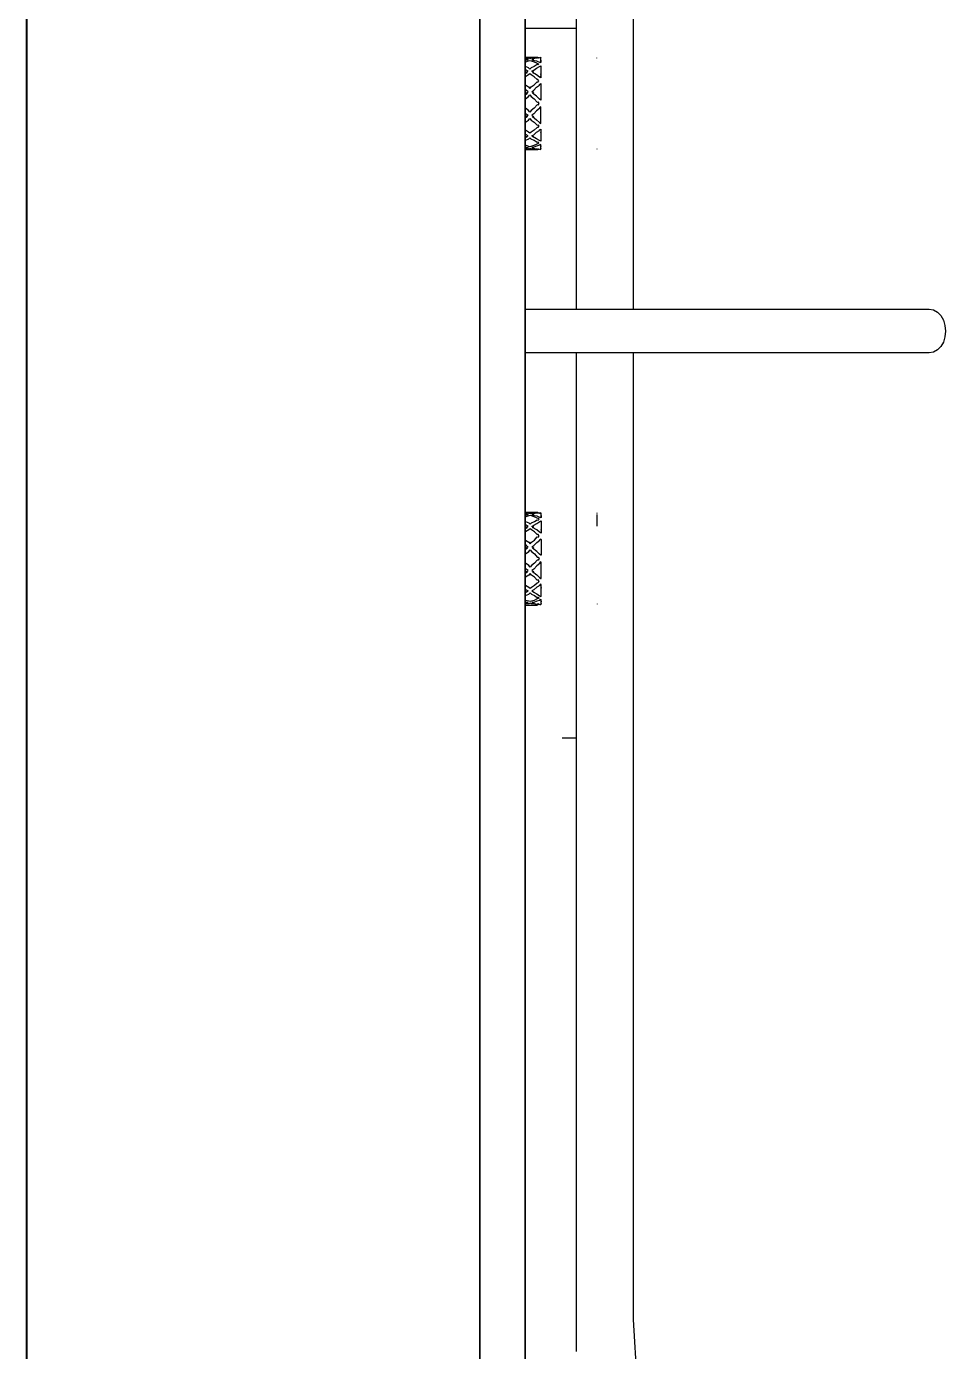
# Model space of a CAD drawing. Header units: metres. Extents: x 62 to 334, y -352 to -102.
# Drawn here: x 66 to 74.11, y -190 to -178.31 of the extents above; entities that cross this region are included whole.
import ezdxf

# ---------------------------------------------------------------- set-up
doc = ezdxf.new("R2010")
doc.units = ezdxf.units.M

msp = doc.modelspace()

# ---------------------------------------------------------------- linework, layer by layer
for p, q in [((66.004, -199.997), (66.004, -147.997)), ((70.004, -199.992), (70.004, -147.992)), ((70.004, -147.997), (70.004, -199.997)), ((70.404, -147.992), (70.404, -199.992)), ((66.002, -195.997), (66.002, -163.997)), ((70.855, -180.807), (70.855, -170)), ((71.355, -170.281), (71.355, -180.807)), ((70.855, -178.332), (70.404, -178.332)), ((70.404, -178.583), (70.411, -178.583)), ((70.406, -178.594), (70.404, -178.593)), ((70.404, -178.596), (70.41, -178.597)), ((70.423, -178.61), (70.404, -178.614)), ((70.404, -178.627), (70.409, -178.625)), ((70.406, -178.668), (70.404, -178.666)), ((70.433, -178.594), (70.406, -178.594)), ((70.433, -178.679), (70.406, -178.668)), ((70.409, -178.625), (70.433, -178.617)), ((70.41, -178.597), (70.413, -178.599)), ((70.411, -178.583), (70.432, -178.583)), ((70.429, -178.605), (70.411, -178.606)), ((70.411, -178.606), (70.423, -178.61)), ((70.413, -178.599), (70.419, -178.602)), ((70.419, -178.602), (70.429, -178.605)), ((70.432, -178.583), (70.445, -178.583)), ((70.445, -178.599), (70.433, -178.594)), ((70.433, -178.617), (70.445, -178.614)), ((70.445, -178.69), (70.433, -178.679)), ((70.445, -178.583), (70.457, -178.583)), ((70.456, -178.594), (70.445, -178.599)), ((70.445, -178.614), (70.456, -178.617)), ((70.456, -178.679), (70.445, -178.69)), ((70.483, -178.594), (70.456, -178.594)), ((70.456, -178.617), (70.481, -178.625)), ((70.483, -178.668), (70.456, -178.679)), ((70.457, -178.583), (70.479, -178.583)), ((70.471, -178.602), (70.461, -178.605)), ((70.461, -178.605), (70.479, -178.607)), ((70.479, -178.607), (70.467, -178.61)), ((70.467, -178.61), (70.504, -178.617)), ((70.476, -178.599), (70.471, -178.602)), ((70.48, -178.597), (70.476, -178.599)), ((70.479, -178.583), (70.499, -178.583)), ((70.487, -178.596), (70.48, -178.597)), ((70.481, -178.625), (70.503, -178.634)), ((70.508, -178.589), (70.483, -178.594)), ((70.508, -178.65), (70.483, -178.668)), ((70.508, -178.593), (70.487, -178.596)), ((70.499, -178.583), (70.507, -178.583)), ((70.503, -178.634), (70.508, -178.637)), ((70.504, -178.617), (70.529, -178.628)), ((70.504, -178.682), (70.529, -178.666)), ((70.507, -178.583), (70.511, -178.584)), ((70.515, -178.593), (70.508, -178.589)), ((70.53, -178.591), (70.508, -178.593)), ((70.508, -178.637), (70.515, -178.64)), ((70.515, -178.653), (70.508, -178.65)), ((70.511, -178.584), (70.517, -178.588)), ((70.523, -178.591), (70.515, -178.593)), ((70.515, -178.64), (70.523, -178.645)), ((70.523, -178.645), (70.515, -178.653)), ((70.517, -178.588), (70.523, -178.591)), ((70.529, -178.628), (70.54, -178.631)), ((70.529, -178.666), (70.54, -178.661)), ((70.54, -178.588), (70.53, -178.591)), ((70.54, -178.591), (70.53, -178.591)), ((70.54, -178.588), (70.542, -178.591)), ((70.54, -178.591), (70.54, -178.588)), ((70.542, -178.593), (70.54, -178.591)), ((70.54, -178.631), (70.54, -178.625)), ((70.54, -178.631), (70.542, -178.632)), ((70.54, -178.661), (70.542, -178.664)), ((70.541, -178.612), (70.542, -178.617)), ((70.542, -178.624), (70.541, -178.612)), ((70.542, -178.671), (70.541, -178.684)), ((70.542, -178.601), (70.542, -178.593)), ((70.542, -178.617), (70.542, -178.601)), ((70.542, -178.62), (70.542, -178.629)), ((70.542, -178.624), (70.542, -178.62)), ((70.542, -178.629), (70.542, -178.624)), ((70.542, -178.632), (70.542, -178.624)), ((70.542, -178.627), (70.542, -178.632)), ((70.542, -178.664), (70.542, -178.671)), ((71.036, -178.594), (71.036, -178.591)), ((70.411, -178.698), (70.404, -178.694)), ((70.404, -178.729), (70.423, -178.719)), ((70.406, -178.758), (70.404, -178.76)), ((70.433, -178.74), (70.406, -178.758)), ((70.429, -178.709), (70.411, -178.698)), ((70.411, -178.717), (70.429, -178.709)), ((70.423, -178.719), (70.411, -178.717)), ((70.445, -178.731), (70.433, -178.74)), ((70.456, -178.74), (70.445, -178.731)), ((70.483, -178.758), (70.456, -178.74)), ((70.461, -178.709), (70.479, -178.698)), ((70.479, -178.717), (70.461, -178.709)), ((70.467, -178.719), (70.479, -178.717)), ((70.504, -178.739), (70.467, -178.719)), ((70.479, -178.698), (70.504, -178.682)), ((70.508, -178.78), (70.483, -178.758)), ((70.529, -178.76), (70.504, -178.739)), ((70.515, -178.781), (70.508, -178.78)), ((70.523, -178.792), (70.515, -178.781)), ((70.515, -178.805), (70.523, -178.792)), ((70.54, -178.767), (70.529, -178.76)), ((70.54, -178.767), (70.54, -178.759)), ((70.542, -178.768), (70.54, -178.767)), ((70.541, -178.684), (70.542, -178.688)), ((70.541, -178.732), (70.542, -178.753)), ((70.542, -178.736), (70.541, -178.732)), ((70.542, -178.688), (70.542, -178.736)), ((70.542, -178.749), (70.542, -178.76)), ((70.542, -178.753), (70.542, -178.749)), ((70.542, -178.756), (70.542, -178.764)), ((70.542, -178.76), (70.542, -178.756)), ((70.542, -178.76), (70.542, -178.768)), ((70.542, -178.764), (70.542, -178.76)), ((70.404, -178.826), (70.406, -178.829)), ((70.411, -178.876), (70.404, -178.869)), ((70.404, -178.916), (70.423, -178.902)), ((70.406, -178.829), (70.433, -178.847)), ((70.429, -178.889), (70.411, -178.876)), ((70.411, -178.901), (70.429, -178.889)), ((70.423, -178.902), (70.411, -178.901)), ((70.433, -178.847), (70.445, -178.862)), ((70.445, -178.862), (70.456, -178.847)), ((70.456, -178.847), (70.483, -178.829)), ((70.461, -178.889), (70.479, -178.876)), ((70.479, -178.901), (70.461, -178.889)), ((70.467, -178.902), (70.479, -178.901)), ((70.504, -178.929), (70.467, -178.902)), ((70.479, -178.876), (70.504, -178.85)), ((70.483, -178.829), (70.508, -178.802)), ((70.504, -178.85), (70.53, -178.83)), ((70.508, -178.802), (70.515, -178.805)), ((70.529, -178.826), (70.54, -178.818)), ((70.53, -178.83), (70.529, -178.826)), ((70.54, -178.818), (70.542, -178.824)), ((70.542, -178.835), (70.541, -178.855)), ((70.541, -178.855), (70.542, -178.857)), ((70.542, -178.901), (70.541, -178.922)), ((70.542, -178.824), (70.542, -178.827)), ((70.542, -178.827), (70.542, -178.835)), ((70.542, -178.857), (70.542, -178.901)), ((70.404, -178.955), (70.406, -178.952)), ((70.406, -178.952), (70.433, -178.931)), ((70.433, -178.931), (70.445, -178.917)), ((70.445, -178.917), (70.456, -178.931)), ((70.456, -178.931), (70.483, -178.952)), ((70.483, -178.952), (70.508, -178.98)), ((70.508, -179.006), (70.483, -179.034)), ((70.529, -178.955), (70.504, -178.929)), ((70.508, -178.98), (70.515, -178.979)), ((70.515, -179.007), (70.508, -179.006)), ((70.515, -178.979), (70.523, -178.993)), ((70.523, -178.993), (70.515, -179.007)), ((70.54, -178.964), (70.529, -178.955)), ((70.54, -179.022), (70.529, -179.03)), ((70.54, -178.964), (70.54, -178.956)), ((70.542, -178.964), (70.54, -178.964)), ((70.542, -179.028), (70.54, -179.022)), ((70.541, -178.922), (70.542, -178.943)), ((70.542, -178.943), (70.542, -178.953)), ((70.542, -178.953), (70.542, -178.957)), ((70.542, -178.957), (70.542, -178.964)), ((70.542, -179.033), (70.542, -179.028)), ((70.406, -179.034), (70.404, -179.031)), ((70.404, -179.077), (70.411, -179.085)), ((70.423, -179.108), (70.404, -179.123)), ((70.433, -179.055), (70.406, -179.034)), ((70.406, -179.157), (70.433, -179.139)), ((70.411, -179.085), (70.429, -179.097)), ((70.429, -179.097), (70.411, -179.11)), ((70.411, -179.11), (70.423, -179.108)), ((70.445, -179.069), (70.433, -179.055)), ((70.433, -179.139), (70.445, -179.124)), ((70.456, -179.055), (70.445, -179.069)), ((70.445, -179.124), (70.456, -179.139)), ((70.483, -179.034), (70.456, -179.055)), ((70.456, -179.139), (70.483, -179.157)), ((70.479, -179.085), (70.461, -179.097)), ((70.461, -179.097), (70.479, -179.11)), ((70.467, -179.108), (70.504, -179.136)), ((70.479, -179.11), (70.467, -179.108)), ((70.504, -179.057), (70.479, -179.085)), ((70.53, -179.037), (70.504, -179.057)), ((70.504, -179.136), (70.529, -179.16)), ((70.529, -179.03), (70.53, -179.037)), ((70.541, -179.063), (70.542, -179.042)), ((70.542, -179.085), (70.541, -179.063)), ((70.541, -179.131), (70.542, -179.129)), ((70.542, -179.149), (70.541, -179.131)), ((70.542, -179.042), (70.542, -179.033)), ((70.542, -179.129), (70.542, -179.085)), ((70.404, -179.16), (70.406, -179.157)), ((70.406, -179.228), (70.404, -179.226)), ((70.411, -179.269), (70.404, -179.263)), ((70.433, -179.246), (70.406, -179.228)), ((70.445, -179.256), (70.433, -179.246)), ((70.456, -179.246), (70.445, -179.256)), ((70.483, -179.228), (70.456, -179.246)), ((70.479, -179.269), (70.504, -179.247)), ((70.483, -179.157), (70.508, -179.184)), ((70.508, -179.206), (70.483, -179.228)), ((70.504, -179.247), (70.53, -179.231)), ((70.508, -179.184), (70.515, -179.181)), ((70.515, -179.205), (70.508, -179.206)), ((70.515, -179.181), (70.523, -179.194)), ((70.523, -179.194), (70.515, -179.205)), ((70.529, -179.16), (70.54, -179.168)), ((70.529, -179.225), (70.54, -179.218)), ((70.53, -179.231), (70.529, -179.225)), ((70.54, -179.168), (70.54, -179.163)), ((70.54, -179.168), (70.542, -179.167)), ((70.54, -179.218), (70.542, -179.224)), ((70.542, -179.235), (70.541, -179.253)), ((70.541, -179.253), (70.542, -179.249)), ((70.542, -179.151), (70.542, -179.149)), ((70.542, -179.157), (70.542, -179.151)), ((70.542, -179.162), (70.542, -179.157)), ((70.542, -179.167), (70.542, -179.162)), ((70.542, -179.224), (70.542, -179.228)), ((70.542, -179.228), (70.542, -179.235)), ((70.542, -179.249), (70.542, -179.299)), ((70.404, -179.295), (70.423, -179.285)), ((70.406, -179.319), (70.404, -179.32)), ((70.404, -179.359), (70.409, -179.361)), ((70.404, -179.376), (70.411, -179.379)), ((70.433, -179.308), (70.406, -179.319)), ((70.409, -179.361), (70.433, -179.369)), ((70.429, -179.277), (70.411, -179.269)), ((70.411, -179.288), (70.429, -179.277)), ((70.423, -179.285), (70.411, -179.288)), ((70.411, -179.379), (70.429, -179.381)), ((70.429, -179.381), (70.419, -179.384)), ((70.445, -179.296), (70.433, -179.308)), ((70.433, -179.369), (70.445, -179.372)), ((70.456, -179.308), (70.445, -179.296)), ((70.445, -179.372), (70.456, -179.369)), ((70.483, -179.319), (70.456, -179.308)), ((70.456, -179.369), (70.481, -179.361)), ((70.461, -179.277), (70.479, -179.269)), ((70.479, -179.288), (70.461, -179.277)), ((70.479, -179.379), (70.461, -179.381)), ((70.461, -179.381), (70.471, -179.384)), ((70.467, -179.285), (70.479, -179.288)), ((70.504, -179.305), (70.467, -179.285)), ((70.504, -179.368), (70.479, -179.379)), ((70.481, -179.361), (70.503, -179.352)), ((70.508, -179.336), (70.483, -179.319)), ((70.503, -179.352), (70.508, -179.349)), ((70.529, -179.32), (70.504, -179.305)), ((70.53, -179.362), (70.504, -179.368)), ((70.515, -179.333), (70.508, -179.336)), ((70.508, -179.349), (70.515, -179.346)), ((70.523, -179.341), (70.515, -179.333)), ((70.515, -179.346), (70.523, -179.341)), ((70.54, -179.324), (70.529, -179.32)), ((70.54, -179.354), (70.529, -179.357)), ((70.529, -179.357), (70.53, -179.362)), ((70.542, -179.324), (70.54, -179.324)), ((70.542, -179.357), (70.54, -179.354)), ((70.542, -179.299), (70.541, -179.303)), ((70.541, -179.303), (70.542, -179.311)), ((70.541, -179.373), (70.542, -179.363)), ((70.542, -179.367), (70.541, -179.373)), ((70.542, -179.311), (70.542, -179.317)), ((70.542, -179.317), (70.542, -179.324)), ((70.542, -179.36), (70.542, -179.357)), ((70.542, -179.363), (70.542, -179.36)), ((70.542, -179.387), (70.542, -179.367)), ((70.41, -179.389), (70.404, -179.391)), ((70.404, -179.393), (70.406, -179.392)), ((70.411, -179.403), (70.404, -179.403)), ((70.406, -179.392), (70.433, -179.392)), ((70.413, -179.388), (70.41, -179.389)), ((70.432, -179.403), (70.411, -179.403)), ((70.419, -179.384), (70.413, -179.388)), ((70.445, -179.403), (70.432, -179.403)), ((70.433, -179.392), (70.445, -179.387)), ((70.445, -179.387), (70.456, -179.392)), ((70.457, -179.403), (70.445, -179.403)), ((70.456, -179.392), (70.483, -179.392)), ((70.479, -179.403), (70.457, -179.403)), ((70.471, -179.384), (70.476, -179.388)), ((70.476, -179.388), (70.48, -179.389)), ((70.499, -179.403), (70.479, -179.403)), ((70.48, -179.389), (70.487, -179.391)), ((70.483, -179.392), (70.508, -179.397)), ((70.487, -179.391), (70.508, -179.394)), ((70.507, -179.403), (70.499, -179.403)), ((70.511, -179.402), (70.507, -179.403)), ((70.508, -179.397), (70.515, -179.393)), ((70.508, -179.394), (70.53, -179.397)), ((70.517, -179.398), (70.511, -179.402)), ((70.515, -179.393), (70.523, -179.395)), ((70.523, -179.395), (70.517, -179.398)), ((70.53, -179.397), (70.54, -179.398)), ((70.54, -179.398), (70.542, -179.396)), ((70.541, -179.392), (70.542, -179.387)), ((70.542, -179.39), (70.541, -179.392)), ((70.542, -179.396), (70.542, -179.39)), ((71.036, -179.392), (71.036, -179.396)), ((70.404, -180.807), (73.967, -180.807)), ((73.967, -180.807), (74.005, -180.813)), ((74.005, -180.813), (74.04, -180.833)), ((74.04, -180.833), (74.07, -180.863)), ((74.07, -180.863), (74.093, -180.903)), ((74.093, -180.903), (74.107, -180.95)), ((74.107, -180.95), (74.112, -181)), ((74.112, -181), (74.107, -181.05)), ((74.093, -181.097), (74.07, -181.137)), ((74.107, -181.05), (74.093, -181.097)), ((73.967, -181.193), (70.404, -181.193)), ((70.855, -190), (70.855, -181.193)), ((71.355, -181.193), (71.355, -189.719)), ((74.005, -181.187), (73.967, -181.193)), ((74.04, -181.167), (74.005, -181.187)), ((74.07, -181.137), (74.04, -181.167)), ((70.404, -182.597), (70.412, -182.597)), ((70.407, -182.607), (70.404, -182.607)), ((70.404, -182.609), (70.411, -182.611)), ((70.424, -182.624), (70.404, -182.628)), ((70.41, -182.639), (70.404, -182.642)), ((70.434, -182.608), (70.407, -182.607)), ((70.434, -182.631), (70.41, -182.639)), ((70.411, -182.611), (70.415, -182.612)), ((70.412, -182.597), (70.434, -182.597)), ((70.43, -182.619), (70.412, -182.62)), ((70.412, -182.62), (70.424, -182.624)), ((70.415, -182.612), (70.42, -182.616)), ((70.42, -182.616), (70.43, -182.619)), ((70.434, -182.597), (70.446, -182.597)), ((70.446, -182.613), (70.434, -182.608)), ((70.446, -182.628), (70.434, -182.631)), ((70.446, -182.597), (70.458, -182.597)), ((70.458, -182.608), (70.446, -182.613)), ((70.458, -182.631), (70.446, -182.628)), ((70.458, -182.597), (70.48, -182.597)), ((70.485, -182.607), (70.458, -182.608)), ((70.482, -182.639), (70.458, -182.631)), ((70.472, -182.616), (70.462, -182.619)), ((70.462, -182.619), (70.48, -182.62)), ((70.48, -182.62), (70.468, -182.624)), ((70.468, -182.624), (70.505, -182.631)), ((70.478, -182.612), (70.472, -182.616)), ((70.481, -182.611), (70.478, -182.612)), ((70.48, -182.597), (70.5, -182.597)), ((70.488, -182.609), (70.481, -182.611)), ((70.504, -182.648), (70.482, -182.639)), ((70.51, -182.603), (70.485, -182.607)), ((70.51, -182.607), (70.488, -182.609)), ((70.5, -182.597), (70.508, -182.597)), ((70.51, -182.651), (70.504, -182.648)), ((70.505, -182.631), (70.53, -182.642)), ((70.508, -182.597), (70.512, -182.598)), ((70.516, -182.607), (70.51, -182.603)), ((70.532, -182.605), (70.51, -182.607)), ((70.516, -182.654), (70.51, -182.651)), ((70.512, -182.598), (70.518, -182.602)), ((70.525, -182.605), (70.516, -182.607)), ((70.518, -182.602), (70.525, -182.605)), ((70.53, -182.642), (70.541, -182.645)), ((70.541, -182.602), (70.532, -182.605)), ((70.532, -182.605), (70.541, -182.605)), ((70.541, -182.602), (70.543, -182.604)), ((70.541, -182.605), (70.541, -182.602)), ((70.543, -182.606), (70.541, -182.605)), ((70.541, -182.645), (70.541, -182.639)), ((70.541, -182.645), (70.543, -182.647)), ((70.543, -182.609), (70.543, -182.606)), ((70.544, -182.615), (70.543, -182.609)), ((70.543, -182.626), (70.544, -182.631)), ((70.543, -182.641), (70.543, -182.626)), ((70.543, -182.634), (70.543, -182.641)), ((70.544, -182.643), (70.543, -182.634)), ((70.543, -182.641), (70.544, -182.643)), ((70.543, -182.647), (70.543, -182.641)), ((70.544, -182.631), (70.544, -182.615)), ((71.038, -182.608), (71.038, -182.604)), ((71.038, -182.722), (71.038, -182.618)), ((70.404, -182.679), (70.407, -182.681)), ((70.412, -182.712), (70.404, -182.707)), ((70.404, -182.744), (70.424, -182.733)), ((70.407, -182.681), (70.434, -182.692)), ((70.434, -182.754), (70.407, -182.772)), ((70.43, -182.723), (70.412, -182.712)), ((70.412, -182.731), (70.43, -182.723)), ((70.424, -182.733), (70.412, -182.731)), ((70.434, -182.692), (70.446, -182.704)), ((70.446, -182.744), (70.434, -182.754)), ((70.446, -182.704), (70.458, -182.692)), ((70.458, -182.754), (70.446, -182.744)), ((70.458, -182.692), (70.485, -182.681)), ((70.485, -182.772), (70.458, -182.754)), ((70.462, -182.723), (70.48, -182.712)), ((70.48, -182.731), (70.462, -182.723)), ((70.468, -182.733), (70.48, -182.731)), ((70.505, -182.753), (70.468, -182.733)), ((70.48, -182.712), (70.505, -182.696)), ((70.485, -182.681), (70.51, -182.664)), ((70.505, -182.696), (70.531, -182.681)), ((70.53, -182.774), (70.505, -182.753)), ((70.51, -182.664), (70.516, -182.667)), ((70.525, -182.659), (70.516, -182.654)), ((70.516, -182.667), (70.525, -182.659)), ((70.531, -182.681), (70.541, -182.675)), ((70.541, -182.675), (70.543, -182.678)), ((70.543, -182.678), (70.543, -182.685)), ((70.543, -182.685), (70.543, -182.697)), ((70.543, -182.697), (70.544, -182.702)), ((70.543, -182.746), (70.544, -182.766)), ((70.544, -182.75), (70.543, -182.746)), ((70.543, -182.763), (70.544, -182.774)), ((70.544, -182.766), (70.543, -182.763)), ((70.544, -182.702), (70.544, -182.75)), ((70.407, -182.772), (70.404, -182.775)), ((70.404, -182.839), (70.407, -182.843)), ((70.404, -182.881), (70.412, -182.89)), ((70.407, -182.843), (70.434, -182.861)), ((70.434, -182.861), (70.446, -182.876)), ((70.446, -182.876), (70.458, -182.861)), ((70.458, -182.861), (70.485, -182.843)), ((70.48, -182.89), (70.505, -182.864)), ((70.51, -182.794), (70.485, -182.772)), ((70.485, -182.843), (70.51, -182.816)), ((70.505, -182.864), (70.531, -182.844)), ((70.516, -182.795), (70.51, -182.794)), ((70.51, -182.816), (70.516, -182.819)), ((70.525, -182.806), (70.516, -182.795)), ((70.516, -182.819), (70.525, -182.806)), ((70.541, -182.781), (70.53, -182.774)), ((70.53, -182.84), (70.541, -182.832)), ((70.531, -182.844), (70.53, -182.84)), ((70.541, -182.773), (70.541, -182.781)), ((70.543, -182.782), (70.541, -182.781)), ((70.541, -182.832), (70.543, -182.837)), ((70.544, -182.774), (70.543, -182.782)), ((70.543, -182.837), (70.543, -182.841)), ((70.543, -182.841), (70.543, -182.849)), ((70.543, -182.849), (70.543, -182.869)), ((70.543, -182.869), (70.544, -182.871)), ((70.544, -182.871), (70.544, -182.967)), ((70.424, -182.915), (70.404, -182.93)), ((70.404, -182.97), (70.407, -182.966)), ((70.407, -182.966), (70.434, -182.945)), ((70.412, -182.89), (70.43, -182.903)), ((70.43, -182.903), (70.412, -182.915)), ((70.412, -182.915), (70.424, -182.915)), ((70.434, -182.945), (70.446, -182.931)), ((70.446, -182.931), (70.458, -182.945)), ((70.458, -182.945), (70.485, -182.966)), ((70.462, -182.903), (70.48, -182.89)), ((70.48, -182.915), (70.462, -182.903)), ((70.468, -182.915), (70.48, -182.915)), ((70.505, -182.943), (70.468, -182.915)), ((70.485, -182.966), (70.51, -182.994)), ((70.53, -182.969), (70.505, -182.943)), ((70.51, -182.994), (70.516, -182.993)), ((70.516, -182.993), (70.525, -183.007)), ((70.541, -182.978), (70.53, -182.969)), ((70.541, -182.978), (70.541, -182.97)), ((70.543, -182.978), (70.541, -182.978)), ((70.544, -182.967), (70.543, -182.97)), ((70.543, -182.97), (70.543, -182.978)), ((70.407, -183.048), (70.404, -183.044)), ((70.412, -183.099), (70.404, -183.089)), ((70.434, -183.069), (70.407, -183.048)), ((70.43, -183.111), (70.412, -183.099)), ((70.412, -183.124), (70.43, -183.111)), ((70.446, -183.083), (70.434, -183.069)), ((70.458, -183.069), (70.446, -183.083)), ((70.485, -183.048), (70.458, -183.069)), ((70.48, -183.099), (70.462, -183.111)), ((70.462, -183.111), (70.48, -183.124)), ((70.505, -183.071), (70.48, -183.099)), ((70.51, -183.02), (70.485, -183.048)), ((70.531, -183.051), (70.505, -183.071)), ((70.516, -183.021), (70.51, -183.02)), ((70.525, -183.007), (70.516, -183.021)), ((70.541, -183.036), (70.53, -183.044)), ((70.53, -183.044), (70.531, -183.051)), ((70.543, -183.042), (70.541, -183.036)), ((70.543, -183.046), (70.543, -183.042)), ((70.543, -183.056), (70.543, -183.046)), ((70.544, -183.076), (70.543, -183.056)), ((70.544, -183.143), (70.544, -183.076)), ((70.404, -183.137), (70.424, -183.122)), ((70.407, -183.171), (70.404, -183.175)), ((70.434, -183.153), (70.407, -183.171)), ((70.424, -183.122), (70.412, -183.124)), ((70.446, -183.138), (70.434, -183.153)), ((70.458, -183.153), (70.446, -183.138)), ((70.485, -183.171), (70.458, -183.153)), ((70.468, -183.122), (70.505, -183.15)), ((70.48, -183.124), (70.468, -183.122)), ((70.51, -183.197), (70.485, -183.171)), ((70.485, -183.242), (70.51, -183.22)), ((70.505, -183.15), (70.53, -183.174)), ((70.516, -183.195), (70.51, -183.197)), ((70.51, -183.22), (70.516, -183.219)), ((70.525, -183.208), (70.516, -183.195)), ((70.516, -183.219), (70.525, -183.208)), ((70.53, -183.174), (70.541, -183.182)), ((70.541, -183.232), (70.53, -183.239)), ((70.541, -183.182), (70.541, -183.177)), ((70.541, -183.182), (70.543, -183.181)), ((70.543, -183.238), (70.541, -183.232)), ((70.543, -183.145), (70.544, -183.143)), ((70.544, -183.162), (70.543, -183.145)), ((70.543, -183.165), (70.544, -183.162)), ((70.544, -183.171), (70.543, -183.165)), ((70.543, -183.176), (70.544, -183.171)), ((70.543, -183.181), (70.543, -183.176)), ((70.404, -183.239), (70.407, -183.242)), ((70.404, -183.275), (70.412, -183.283)), ((70.424, -183.298), (70.404, -183.309)), ((70.404, -183.335), (70.407, -183.332)), ((70.407, -183.242), (70.434, -183.26)), ((70.407, -183.332), (70.434, -183.321)), ((70.412, -183.283), (70.43, -183.291)), ((70.43, -183.291), (70.412, -183.302)), ((70.412, -183.302), (70.424, -183.298)), ((70.434, -183.26), (70.446, -183.269)), ((70.434, -183.321), (70.446, -183.31)), ((70.446, -183.269), (70.458, -183.26)), ((70.446, -183.31), (70.458, -183.321)), ((70.458, -183.26), (70.485, -183.242)), ((70.458, -183.321), (70.485, -183.332)), ((70.48, -183.283), (70.462, -183.291)), ((70.462, -183.291), (70.48, -183.302)), ((70.468, -183.298), (70.505, -183.318)), ((70.48, -183.302), (70.468, -183.298)), ((70.505, -183.26), (70.48, -183.283)), ((70.485, -183.332), (70.51, -183.35)), ((70.531, -183.245), (70.505, -183.26)), ((70.505, -183.318), (70.53, -183.334)), ((70.51, -183.35), (70.516, -183.347)), ((70.516, -183.347), (70.525, -183.355)), ((70.53, -183.239), (70.531, -183.245)), ((70.53, -183.334), (70.541, -183.34)), ((70.541, -183.34), (70.543, -183.338)), ((70.543, -183.241), (70.543, -183.238)), ((70.543, -183.249), (70.543, -183.241)), ((70.543, -183.267), (70.543, -183.249)), ((70.544, -183.263), (70.543, -183.267)), ((70.543, -183.317), (70.544, -183.313)), ((70.544, -183.325), (70.543, -183.317)), ((70.543, -183.338), (70.544, -183.331)), ((70.544, -183.313), (70.544, -183.263)), ((70.544, -183.331), (70.544, -183.325)), ((70.41, -183.375), (70.404, -183.372)), ((70.412, -183.393), (70.404, -183.39)), ((70.404, -183.405), (70.411, -183.403)), ((70.407, -183.406), (70.404, -183.407)), ((70.404, -183.417), (70.412, -183.417)), ((70.434, -183.406), (70.407, -183.406)), ((70.434, -183.383), (70.41, -183.375)), ((70.411, -183.403), (70.415, -183.401)), ((70.43, -183.395), (70.412, -183.393)), ((70.412, -183.417), (70.434, -183.417)), ((70.415, -183.401), (70.42, -183.398)), ((70.42, -183.398), (70.43, -183.395)), ((70.446, -183.386), (70.434, -183.383)), ((70.446, -183.401), (70.434, -183.406)), ((70.434, -183.417), (70.446, -183.417)), ((70.458, -183.383), (70.446, -183.386)), ((70.458, -183.406), (70.446, -183.401)), ((70.446, -183.417), (70.458, -183.417)), ((70.482, -183.375), (70.458, -183.383)), ((70.485, -183.406), (70.458, -183.406)), ((70.458, -183.417), (70.48, -183.417)), ((70.48, -183.393), (70.462, -183.395)), ((70.462, -183.395), (70.472, -183.398)), ((70.472, -183.398), (70.478, -183.401)), ((70.478, -183.401), (70.481, -183.403)), ((70.505, -183.382), (70.48, -183.393)), ((70.48, -183.417), (70.5, -183.417)), ((70.481, -183.403), (70.488, -183.405)), ((70.504, -183.366), (70.482, -183.375)), ((70.51, -183.411), (70.485, -183.406)), ((70.488, -183.405), (70.51, -183.408)), ((70.5, -183.417), (70.508, -183.417)), ((70.51, -183.363), (70.504, -183.366)), ((70.531, -183.376), (70.505, -183.382)), ((70.508, -183.417), (70.512, -183.416)), ((70.516, -183.36), (70.51, -183.363)), ((70.516, -183.407), (70.51, -183.411)), ((70.51, -183.408), (70.532, -183.411)), ((70.512, -183.416), (70.518, -183.412)), ((70.525, -183.355), (70.516, -183.36)), ((70.525, -183.408), (70.516, -183.407)), ((70.518, -183.412), (70.525, -183.408)), ((70.541, -183.368), (70.53, -183.371)), ((70.53, -183.371), (70.531, -183.376)), ((70.532, -183.411), (70.541, -183.411)), ((70.543, -183.371), (70.541, -183.368)), ((70.541, -183.411), (70.543, -183.41)), ((70.543, -183.373), (70.543, -183.371)), ((70.543, -183.377), (70.543, -183.373)), ((70.543, -183.387), (70.543, -183.377)), ((70.544, -183.381), (70.543, -183.387)), ((70.543, -183.406), (70.544, -183.401)), ((70.544, -183.403), (70.543, -183.406)), ((70.543, -183.41), (70.544, -183.403)), ((70.544, -183.401), (70.544, -183.381)), ((71.038, -183.406), (71.038, -183.409)), ((70.729, -184.589), (70.852, -184.589)), ((71.355, -189.719), (71.411, -190.604))]:
    msp.add_line(p, q)
for points in [[(70.004, -177.463), (70.004, -147.997), (68.27, -147.997), (66.004, -147.997), (66.004, -170.53), (66.004, -199.997), (67.737, -199.997), (70.004, -199.997)], [(70.004, -177.463), (70.004, -147.997), (68.27, -147.997), (66.004, -147.997), (66.004, -170.53), (66.004, -199.997), (67.737, -199.997), (70.004, -199.997)], [(70.004, -163.158), (70.004, -199.992), (70.12, -199.992), (70.404, -199.992), (70.404, -184.825), (70.404, -147.992), (70.287, -147.992), (70.004, -147.992)], [(70.004, -163.158), (70.004, -199.992), (70.12, -199.992), (70.404, -199.992), (70.404, -184.825), (70.404, -147.992), (70.287, -147.992), (70.004, -147.992)]]:
    msp.add_lwpolyline(points, close=True)

doc.saveas('drawing.dxf')
